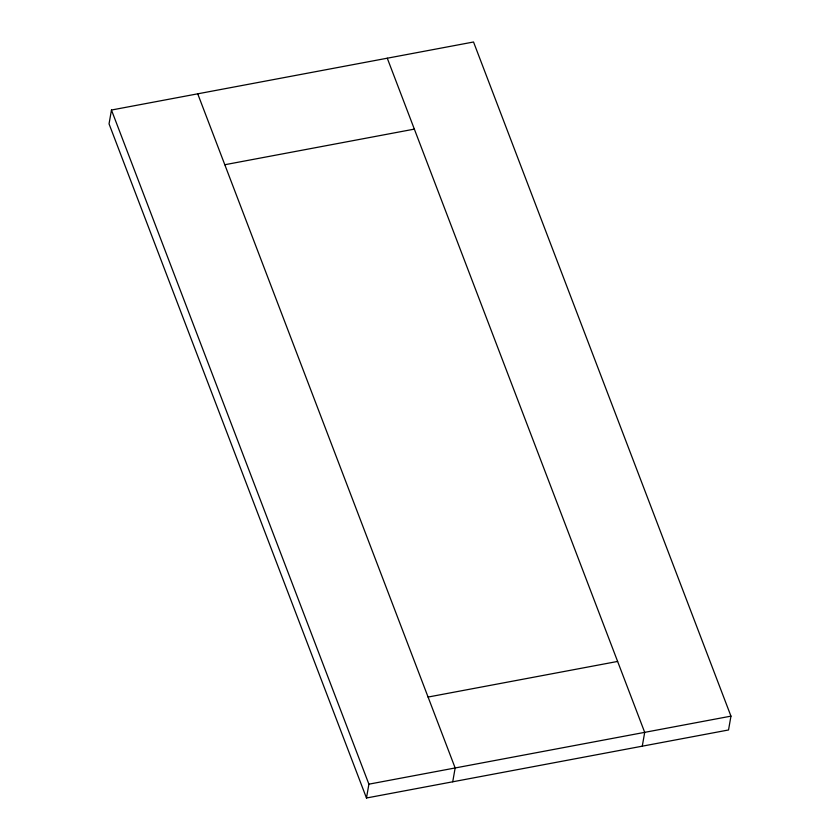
<?xml version="1.0" encoding="UTF-8"?>
<svg xmlns="http://www.w3.org/2000/svg" width="840" height="840" viewBox="0 0 840 840"><rect width="100%" height="100%" fill="white"/><g stroke="black" fill="none" stroke-linecap="round" stroke-linejoin="round"><path stroke-width="1.26" d="M111.468 110.03L109.043 123.858L366.471 798L728.532 729.971L730.957 716.142L473.529 42L111.468 110.03L368.897 784.172L366.471 798M452.729 781.788L455.154 767.96L197.726 93.817M642.275 746.183L644.7 732.354L387.272 58.212M224.805 164.734L414.341 129.119M428.085 697.053L617.621 661.437M368.897 784.172L730.957 716.142"/></g></svg>
